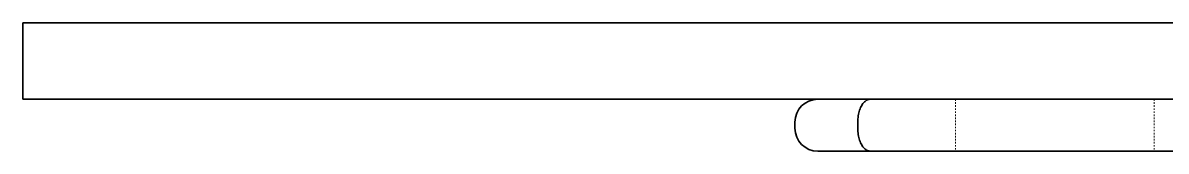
# Model space of a CAD drawing. Header units: millimetres. Extents: x -116965 to 323937, y 291661 to 566926.
# Drawn here: x -19754.3 to -19679.5, y 302477.4 to 302485.8 of the extents above; entities that cross this region are included whole.
import ezdxf

# ---------------------------------------------------------------- set-up
doc = ezdxf.new("R2010")
doc.units = ezdxf.units.MM
doc.linetypes.add('DASHED', pattern=[0.75, 0.5, -0.25])
doc.layers.add('Hidden Edges(Schneider)', color=7, linetype='DASHED', lineweight=18)
doc.layers.add('Visible Edges(Schneider)', color=7, linetype='Continuous', lineweight=35)

msp = doc.modelspace()

# ---------------------------------------------------------------- linework, layer by layer
at = {"layer": 'Hidden Edges(Schneider)', "ltscale": 0.013953}
for p, q in [((-19693.298825, 302480.815878), (-19693.298825, 302477.415878)), ((-19680.298825, 302480.815878), (-19680.298825, 302477.415878))]:
    msp.add_line(p, q, dxfattribs=at)
at = {"layer": 'Visible Edges(Schneider)'}
for p, q in [((-19754.298825, 302485.815878), (-19674.298825, 302485.815878)), ((-19754.298825, 302480.815878), (-19754.298825, 302485.815878)), ((-19674.298825, 302480.815878), (-19754.298825, 302480.815878)), ((-19703.798825, 302478.915878), (-19703.798825, 302479.315878)), ((-19699.68935, 302479.315878), (-19699.68935, 302478.915878)), ((-19698.854116, 302477.415878), (-19702.298825, 302477.415878)), ((-19698.854116, 302477.415878), (-19669.630311, 302477.415878))]:
    msp.add_line(p, q, dxfattribs=at)
at = {"layer": 'Visible Edges(Schneider)', "flags": 128}
for points in [[(-19698.854116, 302480.815876), (-19698.90633, 302480.813053), (-19698.958291, 302480.804565), (-19699.009851, 302480.790408), (-19699.060866, 302480.770581), (-19699.111172, 302480.745075), (-19699.160601, 302480.713909), (-19699.208995, 302480.677088), (-19699.256205, 302480.634616), (-19699.302007, 302480.58657), (-19699.346193, 302480.533059), (-19699.388586, 302480.474155), (-19699.429025, 302480.40993), (-19699.467334, 302480.340455), (-19699.503342, 302480.265806), (-19699.536747, 302480.186389), (-19699.567298, 302480.102585), (-19699.59484, 302480.014608), (-19699.619214, 302479.922688), (-19699.640261, 302479.82703), (-19699.657752, 302479.72832), (-19699.671473, 302479.627483), (-19699.68136, 302479.524892), (-19699.687342, 302479.420903), (-19699.689349, 302479.31588)], [(-19698.854116, 302477.415879), (-19698.90633, 302477.418707), (-19698.958291, 302477.42719), (-19699.009851, 302477.441347), (-19699.060866, 302477.461174), (-19699.111172, 302477.48668), (-19699.160601, 302477.517846), (-19699.208995, 302477.554667), (-19699.256205, 302477.597139), (-19699.302007, 302477.645185), (-19699.346193, 302477.698696), (-19699.388586, 302477.7576), (-19699.429025, 302477.821825), (-19699.467334, 302477.8913), (-19699.503342, 302477.965949), (-19699.536747, 302478.045366), (-19699.567298, 302478.12917), (-19699.59484, 302478.217147), (-19699.619214, 302478.309071), (-19699.640261, 302478.404725), (-19699.657752, 302478.503435), (-19699.671473, 302478.604272), (-19699.68136, 302478.706863), (-19699.687342, 302478.810852), (-19699.689349, 302478.91588)]]:
    msp.add_lwpolyline(points, dxfattribs=at)
at = {"layer": 'Visible Edges(Schneider)'}
for centre, start, end in [((-19702.298825, 302479.315878), 90, 180), ((-19702.298825, 302478.915878), 180, 270)]:
    msp.add_arc(centre, 1.5, start, end, dxfattribs=at)

doc.saveas('drawing.dxf')
